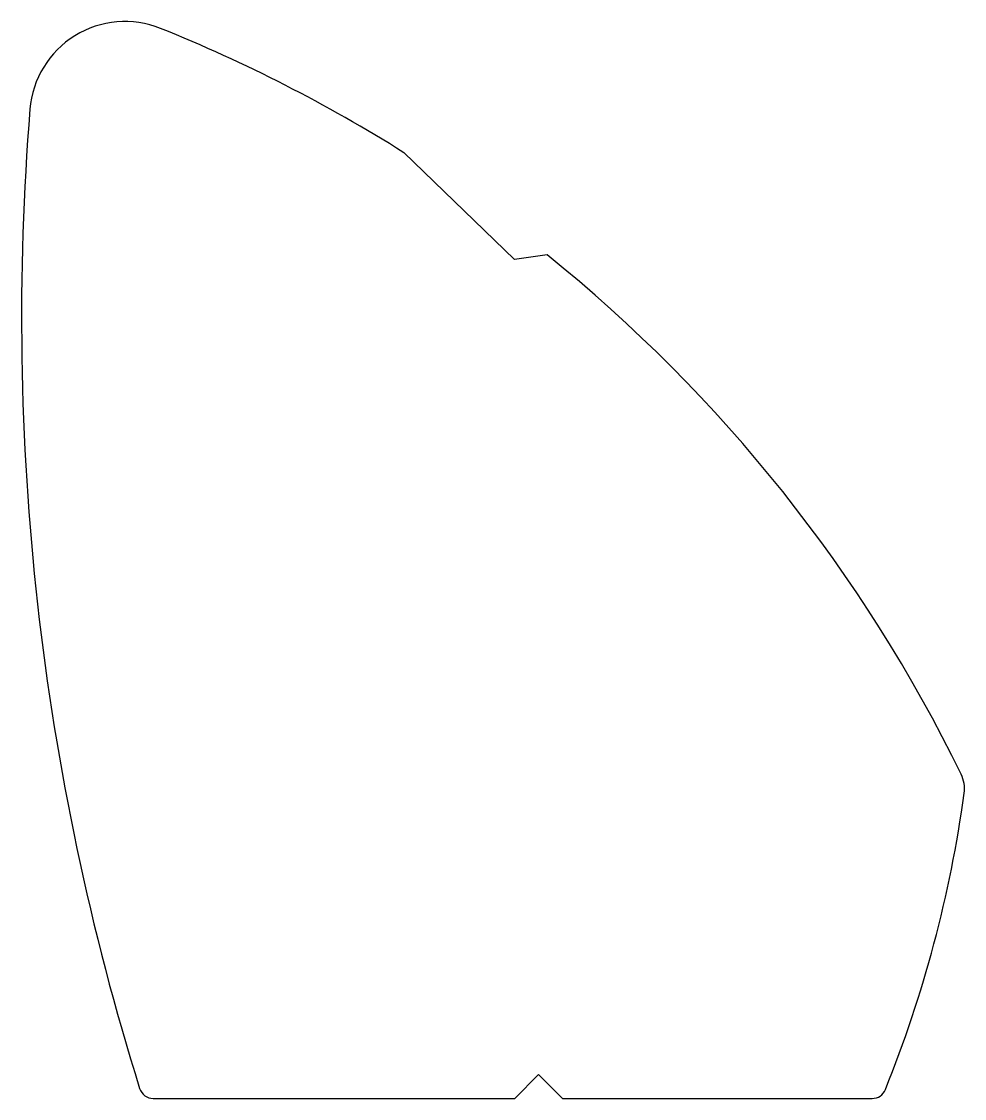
# Model space of a CAD drawing. Extents: x 566.2 to 586, y 593.5 to 616.
import ezdxf

# ---------------------------------------------------------------- set-up
doc = ezdxf.new("R2010")
doc.units = 0
doc.layers.add('ANA', color=220, linetype='CONTINUOUS')

msp = doc.modelspace()

# ---------------------------------------------------------------- linework, layer by layer
at = {"layer": 'ANA', "color": 0}
for p, q in [((576.511, 611.06), (574.192, 613.299)), ((577.195, 611.156), (576.511, 611.06)), ((576.517, 593.46), (577.017, 593.96)), ((577.017, 593.96), (577.517, 593.46)), ((568.937, 593.46), (576.517, 593.46)), ((577.517, 593.46), (584.015, 593.46))]:
    msp.add_line(p, q, dxfattribs=at)
for centre, radius, start, end in [((568.344, 614.049), 2, 68.0931, 175.3677), ((557.181, 586.289), 31.92, 57.7948, 68.0931), ((620.229, 609.845), 54.055, 175.3677, 197.4117), ((557.181, 586.289), 31.92, 25.9592, 51.1707), ((585.251, 599.955), 0.7, 352.2154, 25.9592), ((560.16, 603.386), 26.024, 338.0254, 352.2154), ((568.937, 593.76), 0.3, 197.4117, 270), ((584.015, 593.76), 0.3, 270, 338.0254)]:
    msp.add_arc(centre, radius, start, end, dxfattribs=at)

doc.saveas('drawing.dxf')
